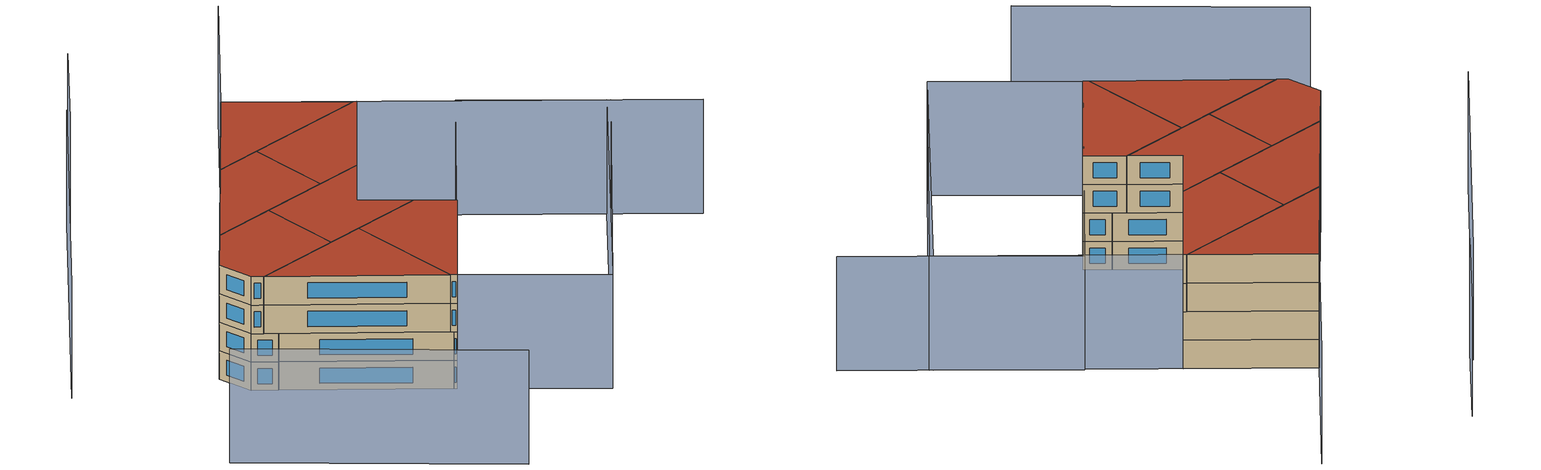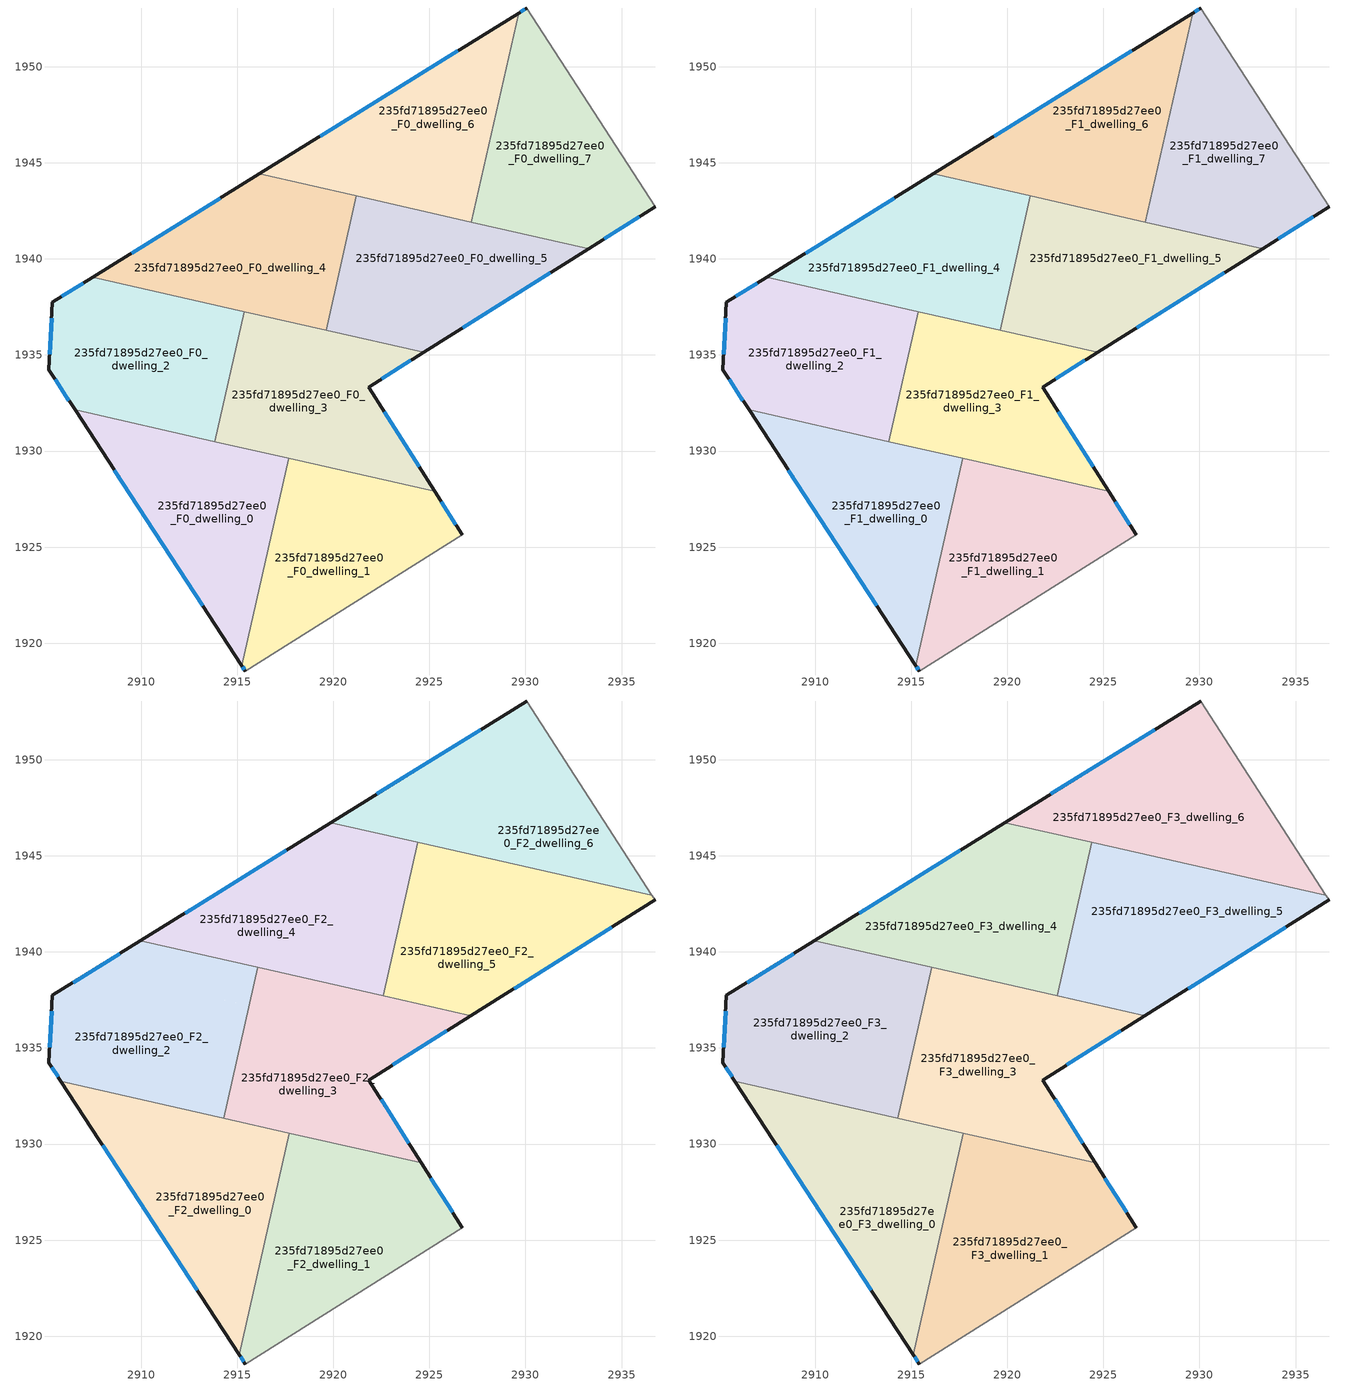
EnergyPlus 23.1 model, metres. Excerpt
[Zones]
235fd71895d27ee0_F0_dwelling_0
 floor ground (EU_floor_Construction): 2917.68,1929.62 2915.24,1918.83 2906.56,1932.14 z0
 wall outside (EU_wall_Construction): 2906.56,1932.14 2915.24,1918.83 z0:3
 wall to 235fd71895d27ee0_F0_dwelling_1 (EU_wall_Construction): 2915.24,1918.83 2917.68,1929.62 z0:3
 wall to 235fd71895d27ee0_F0_dwelling_2 (EU_wall_Construction): 2913.83,1930.49 2906.56,1932.14 z0:3
 wall to 235fd71895d27ee0_F0_dwelling_3 (EU_wall_Construction): 2917.68,1929.62 2913.83,1930.49 z0:3
 window (EU_Window_Construction): 2908.6,1929.01 2913.2,1921.95 z0.7:2.3
235fd71895d27ee0_F0_dwelling_1
 floor ground (EU_floor_Construction): 2925.28,1927.9 2926.71,1925.65 2915.42,1918.55 2915.24,1918.83 2917.68,1929.62 z0
 wall outside (EU_wall_Construction): 2915.24,1918.83 2915.42,1918.55 / 2926.71,1925.65 2925.28,1927.9 z0:3
 wall adiabatic (EU_wall_Construction): 2915.42,1918.55 2926.71,1925.65 z0:3
 wall to 235fd71895d27ee0_F0_dwelling_3 (EU_wall_Construction): 2925.28,1927.9 2917.68,1929.62 z0:3
 window (EU_Window_Construction): 2915.28,1918.77 2915.38,1918.62 / 2926.37,1926.18 2925.62,1927.37 z0.7:2.3
235fd71895d27ee0_F0_dwelling_2
 floor ground (EU_floor_Construction): 2915.36,1937.26 2913.83,1930.49 2906.56,1932.14 2905.2,1934.22 2905.39,1937.74 2907.48,1939.04 z0
 wall outside (EU_wall_Construction): 2907.48,1939.04 2905.39,1937.74 2905.2,1934.22 2906.56,1932.14 z0:3
 wall to 235fd71895d27ee0_F0_dwelling_3 (EU_wall_Construction): 2913.83,1930.49 2915.36,1937.26 z0:3
 wall to 235fd71895d27ee0_F0_dwelling_4 (EU_wall_Construction): 2915.36,1937.26 2907.48,1939.04 z0:3
 window (EU_Window_Construction): 2906.99,1938.73 2905.88,1938.04 / 2905.52,1933.73 2906.24,1932.63 / 2905.34,1936.91 2905.25,1935.04 z0.7:2.3
235fd71895d27ee0_F0_dwelling_3
 floor ground (EU_floor_Construction): 2924.72,1935.14 2921.84,1933.33 2925.28,1927.9 2913.83,1930.49 2915.36,1937.26 z0
 wall outside (EU_wall_Construction): 2925.28,1927.9 2921.84,1933.33 2924.72,1935.14 z0:3
 wall to 235fd71895d27ee0_F0_dwelling_5 (EU_wall_Construction): 2924.72,1935.14 2919.62,1936.29 z0:3
 wall to 235fd71895d27ee0_F0_dwelling_4 (EU_wall_Construction): 2919.62,1936.29 2915.36,1937.26 z0:3
 window (EU_Window_Construction): 2924.47,1929.17 2922.65,1932.05 / 2922.52,1933.75 2924.04,1934.71 z0.7:2.3
235fd71895d27ee0_F0_dwelling_4
 floor ground (EU_floor_Construction): 2921.2,1943.27 2919.62,1936.29 2907.48,1939.04 2916.15,1944.42 z0
 wall outside (EU_wall_Construction): 2916.15,1944.42 2907.48,1939.04 z0:3
 wall to 235fd71895d27ee0_F0_dwelling_5 (EU_wall_Construction): 2919.62,1936.29 2921.2,1943.27 z0:3
 wall to 235fd71895d27ee0_F0_dwelling_6 (EU_wall_Construction): 2921.2,1943.27 2916.15,1944.42 z0:3
 window (EU_Window_Construction): 2914.11,1943.15 2909.52,1940.3 z0.7:2.3
235fd71895d27ee0_F0_dwelling_5
 floor ground (EU_floor_Construction): 2933.3,1940.54 2924.72,1935.14 2919.62,1936.29 2921.2,1943.27 z0
 wall outside (EU_wall_Construction): 2924.72,1935.14 2933.3,1940.54 z0:3
 wall to 235fd71895d27ee0_F0_dwelling_7 (EU_wall_Construction): 2933.3,1940.54 2927.18,1941.92 z0:3
 wall to 235fd71895d27ee0_F0_dwelling_6 (EU_wall_Construction): 2927.18,1941.92 2921.2,1943.27 z0:3
 window (EU_Window_Construction): 2926.73,1936.41 2931.28,1939.27 z0.7:2.3
235fd71895d27ee0_F0_dwelling_6
 floor ground (EU_floor_Construction): 2929.65,1952.79 2927.18,1941.92 2916.15,1944.42 z0
 wall outside (EU_wall_Construction): 2929.65,1952.79 2916.15,1944.42 z0:3
 wall to 235fd71895d27ee0_F0_dwelling_7 (EU_wall_Construction): 2927.18,1941.92 2929.65,1952.79 z0:3
 window (EU_Window_Construction): 2926.48,1950.83 2919.32,1946.38 z0.7:2.3
235fd71895d27ee0_F0_dwelling_7
 floor ground (EU_floor_Construction): 2930.07,1953.05 2936.74,1942.7 2933.3,1940.54 2927.18,1941.92 2929.65,1952.79 z0
 wall outside (EU_wall_Construction): 2930.07,1953.05 2929.65,1952.79 / 2933.3,1940.54 2936.74,1942.7 z0:3
 wall adiabatic (EU_wall_Construction): 2936.74,1942.7 2930.07,1953.05 z0:3
 window (EU_Window_Construction): 2929.97,1952.99 2929.74,1952.85 / 2934.11,1941.04 2935.93,1942.19 z0.7:2.3
235fd71895d27ee0_F1_dwelling_0
 floor to 235fd71895d27ee0_F0_dwelling_0 (EU_floor_Construction): 2917.68,1929.62 2915.24,1918.83 2906.56,1932.14 z3
 wall outside (EU_wall_Construction): 2906.56,1932.14 2915.24,1918.83 z3:6
 wall to 235fd71895d27ee0_F1_dwelling_1 (EU_wall_Construction): 2915.24,1918.83 2917.68,1929.62 z3:6
 wall to 235fd71895d27ee0_F1_dwelling_2 (EU_wall_Construction): 2913.83,1930.49 2906.56,1932.14 z3:6
 wall to 235fd71895d27ee0_F1_dwelling_3 (EU_wall_Construction): 2917.68,1929.62 2913.83,1930.49 z3:6
 window (EU_Window_Construction): 2908.6,1929.01 2913.2,1921.95 z3.7:5.3
235fd71895d27ee0_F1_dwelling_1
 floor to 235fd71895d27ee0_F0_dwelling_1 (EU_floor_Construction): 2925.28,1927.9 2926.71,1925.65 2915.42,1918.55 2915.24,1918.83 2917.68,1929.62 z3
 wall outside (EU_wall_Construction): 2915.24,1918.83 2915.42,1918.55 / 2926.71,1925.65 2925.28,1927.9 z3:6
 wall adiabatic (EU_wall_Construction): 2915.42,1918.55 2926.71,1925.65 z3:6
 wall to 235fd71895d27ee0_F1_dwelling_3 (EU_wall_Construction): 2925.28,1927.9 2917.68,1929.62 z3:6
 window (EU_Window_Construction): 2915.28,1918.77 2915.38,1918.62 / 2926.37,1926.18 2925.62,1927.37 z3.7:5.3
235fd71895d27ee0_F1_dwelling_2
 floor to 235fd71895d27ee0_F0_dwelling_2 (EU_floor_Construction): 2915.36,1937.26 2913.83,1930.49 2906.56,1932.14 2905.2,1934.22 2905.39,1937.74 2907.48,1939.04 z3
 wall outside (EU_wall_Construction): 2907.48,1939.04 2905.39,1937.74 2905.2,1934.22 2906.56,1932.14 z3:6
 wall to 235fd71895d27ee0_F1_dwelling_3 (EU_wall_Construction): 2913.83,1930.49 2915.36,1937.26 z3:6
 wall to 235fd71895d27ee0_F1_dwelling_4 (EU_wall_Construction): 2915.36,1937.26 2907.48,1939.04 z3:6
 window (EU_Window_Construction): 2906.99,1938.73 2905.88,1938.04 / 2905.52,1933.73 2906.24,1932.63 / 2905.34,1936.91 2905.25,1935.04 z3.7:5.3
235fd71895d27ee0_F1_dwelling_3
 floor to 235fd71895d27ee0_F0_dwelling_3 (EU_floor_Construction): 2924.72,1935.14 2921.84,1933.33 2925.28,1927.9 2913.83,1930.49 2915.36,1937.26 z3
 wall outside (EU_wall_Construction): 2925.28,1927.9 2921.84,1933.33 2924.72,1935.14 z3:6
 wall to 235fd71895d27ee0_F1_dwelling_5 (EU_wall_Construction): 2924.72,1935.14 2919.62,1936.29 z3:6
 wall to 235fd71895d27ee0_F1_dwelling_4 (EU_wall_Construction): 2919.62,1936.29 2915.36,1937.26 z3:6
 window (EU_Window_Construction): 2924.47,1929.17 2922.65,1932.05 / 2922.52,1933.75 2924.04,1934.71 z3.7:5.3
235fd71895d27ee0_F1_dwelling_4
 floor to 235fd71895d27ee0_F0_dwelling_4 (EU_floor_Construction): 2921.2,1943.27 2919.62,1936.29 2907.48,1939.04 2916.15,1944.42 z3
 wall outside (EU_wall_Construction): 2916.15,1944.42 2907.48,1939.04 z3:6
 wall to 235fd71895d27ee0_F1_dwelling_5 (EU_wall_Construction): 2919.62,1936.29 2921.2,1943.27 z3:6
 wall to 235fd71895d27ee0_F1_dwelling_6 (EU_wall_Construction): 2921.2,1943.27 2916.15,1944.42 z3:6
 window (EU_Window_Construction): 2914.11,1943.15 2909.52,1940.3 z3.7:5.3
235fd71895d27ee0_F1_dwelling_5
 floor to 235fd71895d27ee0_F0_dwelling_5 (EU_floor_Construction): 2933.3,1940.54 2924.72,1935.14 2919.62,1936.29 2921.2,1943.27 z3
 wall outside (EU_wall_Construction): 2924.72,1935.14 2933.3,1940.54 z3:6
 wall to 235fd71895d27ee0_F1_dwelling_7 (EU_wall_Construction): 2933.3,1940.54 2927.18,1941.92 z3:6
 wall to 235fd71895d27ee0_F1_dwelling_6 (EU_wall_Construction): 2927.18,1941.92 2921.2,1943.27 z3:6
 window (EU_Window_Construction): 2926.73,1936.41 2931.28,1939.27 z3.7:5.3
235fd71895d27ee0_F1_dwelling_6
 floor to 235fd71895d27ee0_F0_dwelling_6 (EU_floor_Construction): 2929.65,1952.79 2927.18,1941.92 2916.15,1944.42 z3
 wall outside (EU_wall_Construction): 2929.65,1952.79 2916.15,1944.42 z3:6
 wall to 235fd71895d27ee0_F1_dwelling_7 (EU_wall_Construction): 2927.18,1941.92 2929.65,1952.79 z3:6
 window (EU_Window_Construction): 2926.48,1950.83 2919.32,1946.38 z3.7:5.3
235fd71895d27ee0_F1_dwelling_7
 floor to 235fd71895d27ee0_F0_dwelling_7 (EU_floor_Construction): 2930.07,1953.05 2936.74,1942.7 2933.3,1940.54 2927.18,1941.92 2929.65,1952.79 z3
 wall outside (EU_wall_Construction): 2930.07,1953.05 2929.65,1952.79 / 2933.3,1940.54 2936.74,1942.7 z3:6
 wall adiabatic (EU_wall_Construction): 2936.74,1942.7 2930.07,1953.05 z3:6
 window (EU_Window_Construction): 2929.97,1952.99 2929.74,1952.85 / 2934.11,1941.04 2935.93,1942.19 z3.7:5.3
235fd71895d27ee0_F2_dwelling_0
 floor to 235fd71895d27ee0_F1_dwelling_0 (EU_floor_Construction): 2917.51,1929.66 2915.1,1919.04 2906.56,1932.14 z6
 floor to 235fd71895d27ee0_F1_dwelling_2 (EU_floor_Construction): 2914.04,1931.41 2913.83,1930.49 2906.56,1932.14 2905.83,1933.26 z6
 floor to 235fd71895d27ee0_F1_dwelling_3 (EU_floor_Construction): 2917.71,1930.57 2917.51,1929.66 2913.83,1930.49 2914.04,1931.41 z6
 wall outside (EU_wall_Construction): 2905.83,1933.26 2915.1,1919.04 z6:9
 wall to 235fd71895d27ee0_F2_dwelling_1 (EU_wall_Construction): 2915.1,1919.04 2917.71,1930.57 z6:9
 wall to 235fd71895d27ee0_F2_dwelling_2 (EU_wall_Construction): 2914.29,1931.35 2905.83,1933.26 z6:9
 wall to 235fd71895d27ee0_F2_dwelling_3 (EU_wall_Construction): 2917.71,1930.57 2914.29,1931.35 z6:9
 window (EU_Window_Construction): 2908,1929.92 2912.92,1922.38 z6.7:8.3
235fd71895d27ee0_F2_dwelling_1
 floor to 235fd71895d27ee0_F1_dwelling_1 (EU_floor_Construction): 2925.28,1927.9 2926.71,1925.65 2915.42,1918.55 2915.24,1918.83 2917.68,1929.62 z6
 floor to 235fd71895d27ee0_F1_dwelling_3 (EU_floor_Construction): 2924.57,1929.02 2925.28,1927.9 2917.51,1929.66 2917.71,1930.57 z6
 floor to 235fd71895d27ee0_F1_dwelling_0 (EU_floor_Construction): 2917.68,1929.62 2915.24,1918.83 2915.1,1919.04 2917.51,1929.66 z6
 wall outside (EU_wall_Construction): 2915.1,1919.04 2915.42,1918.55 / 2926.71,1925.65 2924.57,1929.02 z6:9
 wall adiabatic (EU_wall_Construction): 2915.42,1918.55 2926.71,1925.65 z6:9
 wall to 235fd71895d27ee0_F2_dwelling_3 (EU_wall_Construction): 2924.57,1929.02 2917.71,1930.57 z6:9
 window (EU_Window_Construction): 2915.18,1918.93 2915.35,1918.67 / 2926.21,1926.44 2925.07,1928.23 z6.7:8.3
235fd71895d27ee0_F2_dwelling_2
 floor to 235fd71895d27ee0_F1_dwelling_2 (EU_floor_Construction): 2915.36,1937.26 2914.04,1931.41 2905.83,1933.26 2905.2,1934.22 2905.39,1937.74 2907.48,1939.04 z6
 floor to 235fd71895d27ee0_F1_dwelling_4 (EU_floor_Construction): 2916.06,1939.19 2915.61,1937.2 2907.48,1939.04 2909.96,1940.57 z6
 floor to 235fd71895d27ee0_F1_dwelling_3 (EU_floor_Construction): 2915.61,1937.2 2914.29,1931.35 2914.04,1931.41 2915.36,1937.26 z6
 wall outside (EU_wall_Construction): 2909.96,1940.57 2905.39,1937.74 2905.2,1934.22 2905.83,1933.26 z6:9
 wall to 235fd71895d27ee0_F2_dwelling_3 (EU_wall_Construction): 2914.29,1931.35 2916.07,1939.19 z6:9
 wall to 235fd71895d27ee0_F2_dwelling_4 (EU_wall_Construction): 2916.07,1939.19 2909.96,1940.57 z6:9
 window (EU_Window_Construction): 2905.35,1933.99 2905.68,1933.49 / 2905.34,1936.91 2905.25,1935.04 / 2908.88,1939.91 2906.46,1938.4 z6.7:8.3
235fd71895d27ee0_F2_dwelling_3
 floor to 235fd71895d27ee0_F1_dwelling_3 (EU_floor_Construction): 2924.72,1935.14 2921.84,1933.33 2924.57,1929.02 2914.29,1931.35 2915.61,1937.2 z6
 floor to 235fd71895d27ee0_F1_dwelling_5 (EU_floor_Construction): 2927.16,1936.68 2924.72,1935.14 2919.62,1936.29 2920.07,1938.28 z6
 floor to 235fd71895d27ee0_F1_dwelling_4 (EU_floor_Construction): 2920.07,1938.28 2919.62,1936.29 2915.61,1937.2 2916.06,1939.19 z6
 wall outside (EU_wall_Construction): 2924.57,1929.02 2921.84,1933.33 2927.16,1936.68 z6:9
 wall to 235fd71895d27ee0_F2_dwelling_5 (EU_wall_Construction): 2927.16,1936.68 2922.59,1937.71 z6:9
 wall to 235fd71895d27ee0_F2_dwelling_4 (EU_wall_Construction): 2922.59,1937.71 2916.06,1939.19 z6:9
 window (EU_Window_Construction): 2923.93,1930.03 2922.48,1932.32 / 2923.09,1934.12 2925.91,1935.89 z6.7:8.3
235fd71895d27ee0_F2_dwelling_4
 floor to 235fd71895d27ee0_F1_dwelling_4 (EU_floor_Construction): 2921.2,1943.27 2920.07,1938.28 2909.96,1940.57 2916.15,1944.42 z6
 floor to 235fd71895d27ee0_F1_dwelling_6 (EU_floor_Construction): 2924.4,1945.71 2923.72,1942.7 2916.15,1944.42 2919.88,1946.73 z6
 floor to 235fd71895d27ee0_F1_dwelling_5 (EU_floor_Construction): 2923.72,1942.7 2922.59,1937.71 2920.07,1938.28 2921.2,1943.27 z6
 wall outside (EU_wall_Construction): 2919.88,1946.73 2909.96,1940.57 z6:9
 wall to 235fd71895d27ee0_F2_dwelling_5 (EU_wall_Construction): 2922.59,1937.71 2924.4,1945.71 z6:9
 wall to 235fd71895d27ee0_F2_dwelling_6 (EU_wall_Construction): 2924.4,1945.71 2919.88,1946.73 z6:9
 window (EU_Window_Construction): 2917.55,1945.28 2912.29,1942.02 z6.7:8.3
235fd71895d27ee0_F2_dwelling_5
 floor to 235fd71895d27ee0_F1_dwelling_5 (EU_floor_Construction): 2933.3,1940.54 2927.16,1936.68 2922.59,1937.71 2923.72,1942.7 z6
 floor to 235fd71895d27ee0_F1_dwelling_7 (EU_floor_Construction): 2936.58,1942.95 2936.74,1942.7 2933.3,1940.54 2927.18,1941.92 2927.86,1944.92 z6
 floor to 235fd71895d27ee0_F1_dwelling_6 (EU_floor_Construction): 2927.86,1944.92 2927.18,1941.92 2923.72,1942.7 2924.4,1945.71 z6
 wall outside (EU_wall_Construction): 2927.16,1936.68 2936.74,1942.7 z6:9
 wall adiabatic (EU_wall_Construction): 2936.74,1942.7 2936.58,1942.95 z6:9
 wall to 235fd71895d27ee0_F2_dwelling_6 (EU_wall_Construction): 2936.58,1942.95 2924.4,1945.71 z6:9
 window (EU_Window_Construction): 2929.41,1938.09 2934.49,1941.29 z6.7:8.3
235fd71895d27ee0_F2_dwelling_6
 floor to 235fd71895d27ee0_F1_dwelling_6 (EU_floor_Construction): 2929.64,1952.79 2927.86,1944.92 2919.88,1946.73 z6
 floor to 235fd71895d27ee0_F1_dwelling_7 (EU_floor_Construction): 2930.07,1953.05 2936.58,1942.95 2927.86,1944.92 2929.64,1952.79 z6
 wall outside (EU_wall_Construction): 2930.07,1953.05 2919.88,1946.73 z6:9
 wall adiabatic (EU_wall_Construction): 2936.58,1942.95 2930.07,1953.05 z6:9
 window (EU_Window_Construction): 2927.67,1951.57 2922.27,1948.22 z6.7:8.3
235fd71895d27ee0_F3_dwelling_0
 floor to 235fd71895d27ee0_F2_dwelling_0 (EU_floor_Construction): 2917.71,1930.57 2915.1,1919.04 2905.83,1933.26 z9
 wall outside (EU_wall_Construction): 2905.83,1933.26 2915.1,1919.04 z9:12
 wall to 235fd71895d27ee0_F3_dwelling_1 (EU_wall_Construction): 2915.1,1919.04 2917.71,1930.57 z9:12
 wall to 235fd71895d27ee0_F3_dwelling_2 (EU_wall_Construction): 2914.29,1931.35 2905.83,1933.26 z9:12
 wall to 235fd71895d27ee0_F3_dwelling_3 (EU_wall_Construction): 2917.71,1930.57 2914.29,1931.35 z9:12
 window (EU_Window_Construction): 2908,1929.92 2912.92,1922.38 z9.7:11.3
 roof outside (EU_roof_Construction): 2915.1,1919.04 2917.71,1930.57 2905.83,1933.26 z12
235fd71895d27ee0_F3_dwelling_1
 floor to 235fd71895d27ee0_F2_dwelling_1 (EU_floor_Construction): 2924.57,1929.02 2926.71,1925.65 2915.42,1918.55 2915.1,1919.04 2917.71,1930.57 z9
 wall outside (EU_wall_Construction): 2915.1,1919.04 2915.42,1918.55 / 2926.71,1925.65 2924.57,1929.02 z9:12
 wall adiabatic (EU_wall_Construction): 2915.42,1918.55 2926.71,1925.65 z9:12
 wall to 235fd71895d27ee0_F3_dwelling_3 (EU_wall_Construction): 2924.57,1929.02 2917.71,1930.57 z9:12
 window (EU_Window_Construction): 2915.18,1918.93 2915.35,1918.67 / 2926.21,1926.44 2925.07,1928.23 z9.7:11.3
 roof outside (EU_roof_Construction): 2926.71,1925.65 2924.57,1929.02 2917.71,1930.57 2915.1,1919.04 2915.42,1918.55 z12
235fd71895d27ee0_F3_dwelling_2
 floor to 235fd71895d27ee0_F2_dwelling_2 (EU_floor_Construction): 2916.07,1939.19 2914.29,1931.35 2905.83,1933.26 2905.2,1934.22 2905.39,1937.74 2909.96,1940.57 z9
 wall outside (EU_wall_Construction): 2909.96,1940.57 2905.39,1937.74 2905.2,1934.22 2905.83,1933.26 z9:12
 wall to 235fd71895d27ee0_F3_dwelling_3 (EU_wall_Construction): 2914.29,1931.35 2916.07,1939.19 z9:12
 wall to 235fd71895d27ee0_F3_dwelling_4 (EU_wall_Construction): 2916.07,1939.19 2909.96,1940.57 z9:12
 window (EU_Window_Construction): 2905.35,1933.99 2905.68,1933.49 / 2905.34,1936.91 2905.25,1935.04 / 2908.88,1939.91 2906.46,1938.4 z9.7:11.3
 roof outside (EU_roof_Construction): 2914.29,1931.35 2916.07,1939.19 2909.96,1940.57 2905.39,1937.74 2905.2,1934.22 2905.83,1933.26 z12
235fd71895d27ee0_F3_dwelling_3
 floor to 235fd71895d27ee0_F2_dwelling_3 (EU_floor_Construction): 2927.16,1936.68 2921.84,1933.33 2924.57,1929.02 2914.29,1931.35 2916.07,1939.19 z9
 wall outside (EU_wall_Construction): 2924.57,1929.02 2921.84,1933.33 2927.16,1936.68 z9:12
 wall to 235fd71895d27ee0_F3_dwelling_5 (EU_wall_Construction): 2927.16,1936.68 2922.59,1937.71 z9:12
 wall to 235fd71895d27ee0_F3_dwelling_4 (EU_wall_Construction): 2922.59,1937.71 2916.06,1939.19 z9:12
 window (EU_Window_Construction): 2923.93,1930.03 2922.48,1932.32 / 2923.09,1934.12 2925.91,1935.89 z9.7:11.3
 roof outside (EU_roof_Construction): 2924.57,1929.02 2921.84,1933.33 2927.16,1936.68 2916.07,1939.19 2914.29,1931.35 z12
235fd71895d27ee0_F3_dwelling_4
 floor to 235fd71895d27ee0_F2_dwelling_4 (EU_floor_Construction): 2924.4,1945.71 2922.59,1937.71 2909.96,1940.57 2919.88,1946.73 z9
 wall outside (EU_wall_Construction): 2919.88,1946.73 2909.96,1940.57 z9:12
 wall to 235fd71895d27ee0_F3_dwelling_5 (EU_wall_Construction): 2922.59,1937.71 2924.4,1945.71 z9:12
 wall to 235fd71895d27ee0_F3_dwelling_6 (EU_wall_Construction): 2924.4,1945.71 2919.88,1946.73 z9:12
 window (EU_Window_Construction): 2917.55,1945.28 2912.29,1942.02 z9.7:11.3
 roof outside (EU_roof_Construction): 2922.59,1937.71 2924.4,1945.71 2919.88,1946.73 2909.96,1940.57 z12
235fd71895d27ee0_F3_dwelling_5
 floor to 235fd71895d27ee0_F2_dwelling_5 (EU_floor_Construction): 2936.58,1942.95 2936.74,1942.7 2927.16,1936.68 2922.59,1937.71 2924.4,1945.71 z9
 wall outside (EU_wall_Construction): 2927.16,1936.68 2936.74,1942.7 z9:12
 wall adiabatic (EU_wall_Construction): 2936.74,1942.7 2936.58,1942.95 z9:12
 wall to 235fd71895d27ee0_F3_dwelling_6 (EU_wall_Construction): 2936.58,1942.95 2924.4,1945.71 z9:12
 window (EU_Window_Construction): 2929.41,1938.09 2934.49,1941.29 z9.7:11.3
 roof outside (EU_roof_Construction): 2936.74,1942.7 2936.58,1942.95 2924.4,1945.71 2922.59,1937.71 2927.16,1936.68 z12
235fd71895d27ee0_F3_dwelling_6
 floor to 235fd71895d27ee0_F2_dwelling_6 (EU_floor_Construction): 2930.07,1953.05 2936.58,1942.95 2919.88,1946.73 z9
 wall outside (EU_wall_Construction): 2930.07,1953.05 2919.88,1946.73 z9:12
 wall adiabatic (EU_wall_Construction): 2936.58,1942.95 2930.07,1953.05 z9:12
 window (EU_Window_Construction): 2927.67,1951.57 2922.27,1948.22 z9.7:11.3
 roof outside (EU_roof_Construction): 2936.58,1942.95 2930.07,1953.05 2919.88,1946.73 z12
shading: 2893.29,1929.05 2907.51,1905.95 / 2923.12,1906.76 2949.04,1923.65 / 2953.77,1916.28 2930.07,1953.05 / 2930.07,1953.05 2944.5,1962.36 / 2921.43,1964.12 2895.45,1947.3 / 2930.07,1969.42 2920.51,1963.19 / 2949.23,1923.35 2922.98,1906.66 / 2922.98,1906.66 2915.42,1918.55 / 2915.42,1918.55 2941.68,1935.24 / 2941.68,1935.24 2949.23,1923.35 z0:12
[Building]
EU S2 Campaign: North Axis=0; Terrain=City; Solar Distribution=FullExterior
[Site:Location]
Budapest.Ferenc.Liszt.Intl.AP: Latitude=47.437; Longitude=19.256; Time Zone=1; Elevation=185
[SizingPeriod:WeatherFileDays]
AnnualSizingPeriod: Begin Month=1; Begin Day of Month=1; End Month=12; End Day of Month=31; Day of Week for Start Day=Monday; Use Weather File Daylight Saving Period=No; Use Weather File Rain and Snow Indicators=No
[MATERIAL]
EU_InternalMass_Material: Roughness=MediumRough; Thickness=0.1; Conductivity=1; Density=1800; Specific Heat=900; Thermal Absorptance=0.9; Solar Absorptance=0.7; Visible Absorptance=0.7
[MATERIAL:NOMASS] Roughness=MediumRough; Thermal Absorptance=0.9; Solar Absorptance=0.7; Visible Absorptance=0.7
Name | Thermal Resistance
EU_wall_NoMass | 0.832559
EU_roof_NoMass | 1.39638
EU_floor_NoMass | 0.872794
[WINDOWMATERIAL:SIMPLEGLAZINGSYSTEM]
EU_Window_SimpleGlazing: UFactor=2.79869; Solar Heat Gain Coefficient=0.75; Visible Transmittance=0.75
[CONSTRUCTION]
EU_wall_Construction: EU_wall_NoMass
EU_roof_Construction: EU_roof_NoMass
EU_floor_Construction: EU_floor_NoMass
EU_Window_Construction: EU_Window_SimpleGlazing
EU_InternalMass_Construction: EU_InternalMass_Material
[ZONE] Type=1; Multiplier=1; Ceiling Height=autocalculate; Floor Area=autocalculate; Part of Total Floor Area=Yes
Name | Volume
235fd71895d27ee0_F0_dwelling_0; 235fd71895d27ee0_F1_dwelling_0; 235fd71895d27ee0_F0_dwelling_5; 235fd71895d27ee0_F1_dwelling_5 | 189.2
235fd71895d27ee0_F2_dwelling_0; 235fd71895d27ee0_F3_dwelling_0 | 216.231
235fd71895d27ee0_F0_dwelling_1; 235fd71895d27ee0_F1_dwelling_1 | 189.209
235fd71895d27ee0_F2_dwelling_1; 235fd71895d27ee0_F3_dwelling_1; 235fd71895d27ee0_F2_dwelling_6; 235fd71895d27ee0_F3_dwelling_6 | 216.244
235fd71895d27ee0_F0_dwelling_2; 235fd71895d27ee0_F1_dwelling_2; 235fd71895d27ee0_F0_dwelling_7; 235fd71895d27ee0_F1_dwelling_7 | 189.211
235fd71895d27ee0_F2_dwelling_2; 235fd71895d27ee0_F3_dwelling_2; 235fd71895d27ee0_F2_dwelling_4; 235fd71895d27ee0_F3_dwelling_4 | 216.248
235fd71895d27ee0_F0_dwelling_3; 235fd71895d27ee0_F1_dwelling_3 | 189.239
235fd71895d27ee0_F2_dwelling_3; 235fd71895d27ee0_F3_dwelling_3 | 216.251
235fd71895d27ee0_F0_dwelling_4; 235fd71895d27ee0_F1_dwelling_4 | 189.207
235fd71895d27ee0_F2_dwelling_5; 235fd71895d27ee0_F3_dwelling_5 | 216.229
235fd71895d27ee0_F0_dwelling_6; 235fd71895d27ee0_F1_dwelling_6 | 189.246
[INTERNALMASS] Construction=EU_InternalMass_Construction
Name | Zone or ZoneList | Surface Area
235fd71895d27ee0_F0_dwelling_0_EU_InternalMass | 235fd71895d27ee0_F0_dwelling_0 | 63.0684
235fd71895d27ee0_F0_dwelling_1_EU_InternalMass | 235fd71895d27ee0_F0_dwelling_1 | 63.0689
235fd71895d27ee0_F0_dwelling_2_EU_InternalMass | 235fd71895d27ee0_F0_dwelling_2 | 63.0706
235fd71895d27ee0_F0_dwelling_3_EU_InternalMass | 235fd71895d27ee0_F0_dwelling_3 | 63.0793
235fd71895d27ee0_F0_dwelling_4_EU_InternalMass | 235fd71895d27ee0_F0_dwelling_4 | 63.0703
235fd71895d27ee0_F0_dwelling_5_EU_InternalMass | 235fd71895d27ee0_F0_dwelling_5 | 63.0672
235fd71895d27ee0_F0_dwelling_6_EU_InternalMass | 235fd71895d27ee0_F0_dwelling_6 | 63.0791
235fd71895d27ee0_F0_dwelling_7_EU_InternalMass | 235fd71895d27ee0_F0_dwelling_7 | 63.0699
235fd71895d27ee0_F1_dwelling_0_EU_InternalMass | 235fd71895d27ee0_F1_dwelling_0 | 63.0684
235fd71895d27ee0_F1_dwelling_1_EU_InternalMass | 235fd71895d27ee0_F1_dwelling_1 | 63.0689
235fd71895d27ee0_F1_dwelling_2_EU_InternalMass | 235fd71895d27ee0_F1_dwelling_2 | 63.0706
235fd71895d27ee0_F1_dwelling_3_EU_InternalMass | 235fd71895d27ee0_F1_dwelling_3 | 63.0793
235fd71895d27ee0_F1_dwelling_4_EU_InternalMass | 235fd71895d27ee0_F1_dwelling_4 | 63.0703
235fd71895d27ee0_F1_dwelling_5_EU_InternalMass | 235fd71895d27ee0_F1_dwelling_5 | 63.0672
235fd71895d27ee0_F1_dwelling_6_EU_InternalMass | 235fd71895d27ee0_F1_dwelling_6 | 63.0791
235fd71895d27ee0_F1_dwelling_7_EU_InternalMass | 235fd71895d27ee0_F1_dwelling_7 | 63.0699
235fd71895d27ee0_F2_dwelling_0_EU_InternalMass | 235fd71895d27ee0_F2_dwelling_0 | 72.0804
235fd71895d27ee0_F2_dwelling_1_EU_InternalMass | 235fd71895d27ee0_F2_dwelling_1 | 72.0846
235fd71895d27ee0_F2_dwelling_2_EU_InternalMass | 235fd71895d27ee0_F2_dwelling_2 | 72.0823
235fd71895d27ee0_F2_dwelling_3_EU_InternalMass | 235fd71895d27ee0_F2_dwelling_3 | 72.0844
235fd71895d27ee0_F2_dwelling_4_EU_InternalMass | 235fd71895d27ee0_F2_dwelling_4 | 72.0825
235fd71895d27ee0_F2_dwelling_5_EU_InternalMass | 235fd71895d27ee0_F2_dwelling_5 | 72.0789
235fd71895d27ee0_F2_dwelling_6_EU_InternalMass | 235fd71895d27ee0_F2_dwelling_6 | 72.0815
235fd71895d27ee0_F3_dwelling_0_EU_InternalMass | 235fd71895d27ee0_F3_dwelling_0 | 72.0804
235fd71895d27ee0_F3_dwelling_1_EU_InternalMass | 235fd71895d27ee0_F3_dwelling_1 | 72.0846
235fd71895d27ee0_F3_dwelling_2_EU_InternalMass | 235fd71895d27ee0_F3_dwelling_2 | 72.0823
235fd71895d27ee0_F3_dwelling_3_EU_InternalMass | 235fd71895d27ee0_F3_dwelling_3 | 72.0844
235fd71895d27ee0_F3_dwelling_4_EU_InternalMass | 235fd71895d27ee0_F3_dwelling_4 | 72.0825
235fd71895d27ee0_F3_dwelling_5_EU_InternalMass | 235fd71895d27ee0_F3_dwelling_5 | 72.0789
235fd71895d27ee0_F3_dwelling_6_EU_InternalMass | 235fd71895d27ee0_F3_dwelling_6 | 72.0815
[OTHEREQUIPMENT] Fuel Type=Electricity; Design Level Calculation Method=Watts/Area; Power per Zone Floor Area=1; Fraction Latent=0; Fraction Radiant=0; Fraction Lost=0; Carbon Dioxide Generation Rate=0; EndUse Subcategory=EU_Step8_InternalGains
Name | Zone or ZoneList or Space or SpaceList | Schedule
EU_Step8_InternalGain_235fd71895d27ee0_F0_dwelling_0_f000 | 235fd71895d27ee0_F0_dwelling_0 | EU_Step8_GainSchedule_235fd71895d27ee0_F0_dwelling_0_f000
EU_Step8_InternalGain_235fd71895d27ee0_F0_dwelling_1_f000 | 235fd71895d27ee0_F0_dwelling_1 | EU_Step8_GainSchedule_235fd71895d27ee0_F0_dwelling_1_f000
EU_Step8_InternalGain_235fd71895d27ee0_F0_dwelling_2_f000 | 235fd71895d27ee0_F0_dwelling_2 | EU_Step8_GainSchedule_235fd71895d27ee0_F0_dwelling_2_f000
EU_Step8_InternalGain_235fd71895d27ee0_F0_dwelling_3_f000 | 235fd71895d27ee0_F0_dwelling_3 | EU_Step8_GainSchedule_235fd71895d27ee0_F0_dwelling_3_f000
EU_Step8_InternalGain_235fd71895d27ee0_F0_dwelling_4_f000 | 235fd71895d27ee0_F0_dwelling_4 | EU_Step8_GainSchedule_235fd71895d27ee0_F0_dwelling_4_f000
EU_Step8_InternalGain_235fd71895d27ee0_F0_dwelling_5_f000 | 235fd71895d27ee0_F0_dwelling_5 | EU_Step8_GainSchedule_235fd71895d27ee0_F0_dwelling_5_f000
EU_Step8_InternalGain_235fd71895d27ee0_F0_dwelling_6_f000 | 235fd71895d27ee0_F0_dwelling_6 | EU_Step8_GainSchedule_235fd71895d27ee0_F0_dwelling_6_f000
EU_Step8_InternalGain_235fd71895d27ee0_F0_dwelling_7_f000 | 235fd71895d27ee0_F0_dwelling_7 | EU_Step8_GainSchedule_235fd71895d27ee0_F0_dwelling_7_f000
EU_Step8_InternalGain_235fd71895d27ee0_F1_dwelling_0_f000 | 235fd71895d27ee0_F1_dwelling_0 | EU_Step8_GainSchedule_235fd71895d27ee0_F1_dwelling_0_f000
EU_Step8_InternalGain_235fd71895d27ee0_F1_dwelling_1_f000 | 235fd71895d27ee0_F1_dwelling_1 | EU_Step8_GainSchedule_235fd71895d27ee0_F1_dwelling_1_f000
EU_Step8_InternalGain_235fd71895d27ee0_F1_dwelling_2_f000 | 235fd71895d27ee0_F1_dwelling_2 | EU_Step8_GainSchedule_235fd71895d27ee0_F1_dwelling_2_f000
EU_Step8_InternalGain_235fd71895d27ee0_F1_dwelling_3_f000 | 235fd71895d27ee0_F1_dwelling_3 | EU_Step8_GainSchedule_235fd71895d27ee0_F1_dwelling_3_f000
EU_Step8_InternalGain_235fd71895d27ee0_F1_dwelling_4_f000 | 235fd71895d27ee0_F1_dwelling_4 | EU_Step8_GainSchedule_235fd71895d27ee0_F1_dwelling_4_f000
EU_Step8_InternalGain_235fd71895d27ee0_F1_dwelling_5_f000 | 235fd71895d27ee0_F1_dwelling_5 | EU_Step8_GainSchedule_235fd71895d27ee0_F1_dwelling_5_f000
EU_Step8_InternalGain_235fd71895d27ee0_F1_dwelling_6_f000 | 235fd71895d27ee0_F1_dwelling_6 | EU_Step8_GainSchedule_235fd71895d27ee0_F1_dwelling_6_f000
EU_Step8_InternalGain_235fd71895d27ee0_F1_dwelling_7_f000 | 235fd71895d27ee0_F1_dwelling_7 | EU_Step8_GainSchedule_235fd71895d27ee0_F1_dwelling_7_f000
EU_Step8_InternalGain_235fd71895d27ee0_F2_dwelling_0_f000 | 235fd71895d27ee0_F2_dwelling_0 | EU_Step8_GainSchedule_235fd71895d27ee0_F2_dwelling_0_f000
EU_Step8_InternalGain_235fd71895d27ee0_F2_dwelling_1_f000 | 235fd71895d27ee0_F2_dwelling_1 | EU_Step8_GainSchedule_235fd71895d27ee0_F2_dwelling_1_f000
EU_Step8_InternalGain_235fd71895d27ee0_F2_dwelling_2_f000 | 235fd71895d27ee0_F2_dwelling_2 | EU_Step8_GainSchedule_235fd71895d27ee0_F2_dwelling_2_f000
EU_Step8_InternalGain_235fd71895d27ee0_F2_dwelling_3_f000 | 235fd71895d27ee0_F2_dwelling_3 | EU_Step8_GainSchedule_235fd71895d27ee0_F2_dwelling_3_f000
EU_Step8_InternalGain_235fd71895d27ee0_F2_dwelling_4_f000 | 235fd71895d27ee0_F2_dwelling_4 | EU_Step8_GainSchedule_235fd71895d27ee0_F2_dwelling_4_f000
EU_Step8_InternalGain_235fd71895d27ee0_F2_dwelling_5_f000 | 235fd71895d27ee0_F2_dwelling_5 | EU_Step8_GainSchedule_235fd71895d27ee0_F2_dwelling_5_f000
EU_Step8_InternalGain_235fd71895d27ee0_F2_dwelling_6_f000 | 235fd71895d27ee0_F2_dwelling_6 | EU_Step8_GainSchedule_235fd71895d27ee0_F2_dwelling_6_f000
EU_Step8_InternalGain_235fd71895d27ee0_F3_dwelling_0_f000 | 235fd71895d27ee0_F3_dwelling_0 | EU_Step8_GainSchedule_235fd71895d27ee0_F3_dwelling_0_f000
EU_Step8_InternalGain_235fd71895d27ee0_F3_dwelling_1_f000 | 235fd71895d27ee0_F3_dwelling_1 | EU_Step8_GainSchedule_235fd71895d27ee0_F3_dwelling_1_f000
EU_Step8_InternalGain_235fd71895d27ee0_F3_dwelling_2_f000 | 235fd71895d27ee0_F3_dwelling_2 | EU_Step8_GainSchedule_235fd71895d27ee0_F3_dwelling_2_f000
EU_Step8_InternalGain_235fd71895d27ee0_F3_dwelling_3_f000 | 235fd71895d27ee0_F3_dwelling_3 | EU_Step8_GainSchedule_235fd71895d27ee0_F3_dwelling_3_f000
EU_Step8_InternalGain_235fd71895d27ee0_F3_dwelling_4_f000 | 235fd71895d27ee0_F3_dwelling_4 | EU_Step8_GainSchedule_235fd71895d27ee0_F3_dwelling_4_f000
EU_Step8_InternalGain_235fd71895d27ee0_F3_dwelling_5_f000 | 235fd71895d27ee0_F3_dwelling_5 | EU_Step8_GainSchedule_235fd71895d27ee0_F3_dwelling_5_f000
EU_Step8_InternalGain_235fd71895d27ee0_F3_dwelling_6_f000 | 235fd71895d27ee0_F3_dwelling_6 | EU_Step8_GainSchedule_235fd71895d27ee0_F3_dwelling_6_f000
[ZONEVENTILATION:DESIGNFLOWRATE] Schedule=EU_AlwaysOn; Design Flow Rate Calculation Method=AirChanges/Hour; Air Changes per Hour=0.475469; Ventilation Type=Natural; Fan Pressure Rise=0; Fan Total Efficiency=1; Constant Term Coefficient=1; Temperature Term Coefficient=0; Velocity Term Coefficient=0; Velocity Squared Term Coefficient=0; Minimum Indoor Temperature=-100; Maximum Indoor Temperature=100; Delta Temperature=-100; Minimum Outdoor Temperature=-100; Maximum Outdoor Temperature=100; Maximum Wind Speed=40
Name | Zone or ZoneList or Space or SpaceList
EU_ConstantAir_235fd71895d27ee0_F0_dwelling_0 | 235fd71895d27ee0_F0_dwelling_0
EU_ConstantAir_235fd71895d27ee0_F0_dwelling_1 | 235fd71895d27ee0_F0_dwelling_1
EU_ConstantAir_235fd71895d27ee0_F0_dwelling_2 | 235fd71895d27ee0_F0_dwelling_2
EU_ConstantAir_235fd71895d27ee0_F0_dwelling_3 | 235fd71895d27ee0_F0_dwelling_3
EU_ConstantAir_235fd71895d27ee0_F0_dwelling_4 | 235fd71895d27ee0_F0_dwelling_4
EU_ConstantAir_235fd71895d27ee0_F0_dwelling_5 | 235fd71895d27ee0_F0_dwelling_5
EU_ConstantAir_235fd71895d27ee0_F0_dwelling_6 | 235fd71895d27ee0_F0_dwelling_6
EU_ConstantAir_235fd71895d27ee0_F0_dwelling_7 | 235fd71895d27ee0_F0_dwelling_7
EU_ConstantAir_235fd71895d27ee0_F1_dwelling_0 | 235fd71895d27ee0_F1_dwelling_0
EU_ConstantAir_235fd71895d27ee0_F1_dwelling_1 | 235fd71895d27ee0_F1_dwelling_1
EU_ConstantAir_235fd71895d27ee0_F1_dwelling_2 | 235fd71895d27ee0_F1_dwelling_2
EU_ConstantAir_235fd71895d27ee0_F1_dwelling_3 | 235fd71895d27ee0_F1_dwelling_3
EU_ConstantAir_235fd71895d27ee0_F1_dwelling_4 | 235fd71895d27ee0_F1_dwelling_4
EU_ConstantAir_235fd71895d27ee0_F1_dwelling_5 | 235fd71895d27ee0_F1_dwelling_5
EU_ConstantAir_235fd71895d27ee0_F1_dwelling_6 | 235fd71895d27ee0_F1_dwelling_6
EU_ConstantAir_235fd71895d27ee0_F1_dwelling_7 | 235fd71895d27ee0_F1_dwelling_7
EU_ConstantAir_235fd71895d27ee0_F2_dwelling_0 | 235fd71895d27ee0_F2_dwelling_0
EU_ConstantAir_235fd71895d27ee0_F2_dwelling_1 | 235fd71895d27ee0_F2_dwelling_1
EU_ConstantAir_235fd71895d27ee0_F2_dwelling_2 | 235fd71895d27ee0_F2_dwelling_2
EU_ConstantAir_235fd71895d27ee0_F2_dwelling_3 | 235fd71895d27ee0_F2_dwelling_3
EU_ConstantAir_235fd71895d27ee0_F2_dwelling_4 | 235fd71895d27ee0_F2_dwelling_4
EU_ConstantAir_235fd71895d27ee0_F2_dwelling_5 | 235fd71895d27ee0_F2_dwelling_5
EU_ConstantAir_235fd71895d27ee0_F2_dwelling_6 | 235fd71895d27ee0_F2_dwelling_6
EU_ConstantAir_235fd71895d27ee0_F3_dwelling_0 | 235fd71895d27ee0_F3_dwelling_0
EU_ConstantAir_235fd71895d27ee0_F3_dwelling_1 | 235fd71895d27ee0_F3_dwelling_1
EU_ConstantAir_235fd71895d27ee0_F3_dwelling_2 | 235fd71895d27ee0_F3_dwelling_2
EU_ConstantAir_235fd71895d27ee0_F3_dwelling_3 | 235fd71895d27ee0_F3_dwelling_3
EU_ConstantAir_235fd71895d27ee0_F3_dwelling_4 | 235fd71895d27ee0_F3_dwelling_4
EU_ConstantAir_235fd71895d27ee0_F3_dwelling_5 | 235fd71895d27ee0_F3_dwelling_5
EU_ConstantAir_235fd71895d27ee0_F3_dwelling_6 | 235fd71895d27ee0_F3_dwelling_6
[HVACTEMPLATE:THERMOSTAT] Constant Heating Setpoint=20; Constant Cooling Setpoint=50
EU_HeatOnly_235fd71895d27ee0_F0_dwelling_0; EU_HeatOnly_235fd71895d27ee0_F0_dwelling_1; EU_HeatOnly_235fd71895d27ee0_F0_dwelling_2; EU_HeatOnly_235fd71895d27ee0_F0_dwelling_3; EU_HeatOnly_235fd71895d27ee0_F0_dwelling_4; EU_HeatOnly_235fd71895d27ee0_F0_dwelling_5; EU_HeatOnly_235fd71895d27ee0_F0_dwelling_6; EU_HeatOnly_235fd71895d27ee0_F0_dwelling_7; EU_HeatOnly_235fd71895d27ee0_F1_dwelling_0; EU_HeatOnly_235fd71895d27ee0_F1_dwelling_1; EU_HeatOnly_235fd71895d27ee0_F1_dwelling_2; EU_HeatOnly_235fd71895d27ee0_F1_dwelling_3; EU_HeatOnly_235fd71895d27ee0_F1_dwelling_4; EU_HeatOnly_235fd71895d27ee0_F1_dwelling_5; EU_HeatOnly_235fd71895d27ee0_F1_dwelling_6; EU_HeatOnly_235fd71895d27ee0_F1_dwelling_7; EU_HeatOnly_235fd71895d27ee0_F2_dwelling_0; EU_HeatOnly_235fd71895d27ee0_F2_dwelling_1; EU_HeatOnly_235fd71895d27ee0_F2_dwelling_2; EU_HeatOnly_235fd71895d27ee0_F2_dwelling_3; EU_HeatOnly_235fd71895d27ee0_F2_dwelling_4; EU_HeatOnly_235fd71895d27ee0_F2_dwelling_5; EU_HeatOnly_235fd71895d27ee0_F2_dwelling_6; EU_HeatOnly_235fd71895d27ee0_F3_dwelling_0; EU_HeatOnly_235fd71895d27ee0_F3_dwelling_1; EU_HeatOnly_235fd71895d27ee0_F3_dwelling_2; EU_HeatOnly_235fd71895d27ee0_F3_dwelling_3; EU_HeatOnly_235fd71895d27ee0_F3_dwelling_4; EU_HeatOnly_235fd71895d27ee0_F3_dwelling_5; EU_HeatOnly_235fd71895d27ee0_F3_dwelling_6
[HVACTEMPLATE:ZONE:IDEALLOADSAIRSYSTEM] System Availability Schedule=EU_AlwaysOn; Maximum Heating Supply Air Temperature=50; Minimum Cooling Supply Air Temperature=13; Maximum Heating Supply Air Humidity Ratio=0.0156; Minimum Cooling Supply Air Humidity Ratio=0.0077; Heating Limit=NoLimit; Cooling Limit=NoLimit; Heating Availability Schedule=EU_AlwaysOn; Cooling Availability Schedule=EU_CoolingOff; Dehumidification Control Type=ConstantSensibleHeatRatio; Cooling Sensible Heat Ratio=0.7; Dehumidification Setpoint=60; Humidification Control Type=None; Humidification Setpoint=30; Outdoor Air Method=None; Outdoor Air Flow Rate per Person=0.00944; Outdoor Air Flow Rate per Zone Floor Area=0; Outdoor Air Flow Rate per Zone=0; Demand Controlled Ventilation Type=None; Outdoor Air Economizer Type=NoEconomizer; Heat Recovery Type=None; Sensible Heat Recovery Effectiveness=0.7; Latent Heat Recovery Effectiveness=0.65
Name | Template Thermostat
235fd71895d27ee0_F0_dwelling_0 | EU_HeatOnly_235fd71895d27ee0_F0_dwelling_0
235fd71895d27ee0_F0_dwelling_1 | EU_HeatOnly_235fd71895d27ee0_F0_dwelling_1
235fd71895d27ee0_F0_dwelling_2 | EU_HeatOnly_235fd71895d27ee0_F0_dwelling_2
235fd71895d27ee0_F0_dwelling_3 | EU_HeatOnly_235fd71895d27ee0_F0_dwelling_3
235fd71895d27ee0_F0_dwelling_4 | EU_HeatOnly_235fd71895d27ee0_F0_dwelling_4
235fd71895d27ee0_F0_dwelling_5 | EU_HeatOnly_235fd71895d27ee0_F0_dwelling_5
235fd71895d27ee0_F0_dwelling_6 | EU_HeatOnly_235fd71895d27ee0_F0_dwelling_6
235fd71895d27ee0_F0_dwelling_7 | EU_HeatOnly_235fd71895d27ee0_F0_dwelling_7
235fd71895d27ee0_F1_dwelling_0 | EU_HeatOnly_235fd71895d27ee0_F1_dwelling_0
235fd71895d27ee0_F1_dwelling_1 | EU_HeatOnly_235fd71895d27ee0_F1_dwelling_1
235fd71895d27ee0_F1_dwelling_2 | EU_HeatOnly_235fd71895d27ee0_F1_dwelling_2
235fd71895d27ee0_F1_dwelling_3 | EU_HeatOnly_235fd71895d27ee0_F1_dwelling_3
235fd71895d27ee0_F1_dwelling_4 | EU_HeatOnly_235fd71895d27ee0_F1_dwelling_4
235fd71895d27ee0_F1_dwelling_5 | EU_HeatOnly_235fd71895d27ee0_F1_dwelling_5
235fd71895d27ee0_F1_dwelling_6 | EU_HeatOnly_235fd71895d27ee0_F1_dwelling_6
235fd71895d27ee0_F1_dwelling_7 | EU_HeatOnly_235fd71895d27ee0_F1_dwelling_7
235fd71895d27ee0_F2_dwelling_0 | EU_HeatOnly_235fd71895d27ee0_F2_dwelling_0
235fd71895d27ee0_F2_dwelling_1 | EU_HeatOnly_235fd71895d27ee0_F2_dwelling_1
235fd71895d27ee0_F2_dwelling_2 | EU_HeatOnly_235fd71895d27ee0_F2_dwelling_2
235fd71895d27ee0_F2_dwelling_3 | EU_HeatOnly_235fd71895d27ee0_F2_dwelling_3
235fd71895d27ee0_F2_dwelling_4 | EU_HeatOnly_235fd71895d27ee0_F2_dwelling_4
235fd71895d27ee0_F2_dwelling_5 | EU_HeatOnly_235fd71895d27ee0_F2_dwelling_5
235fd71895d27ee0_F2_dwelling_6 | EU_HeatOnly_235fd71895d27ee0_F2_dwelling_6
235fd71895d27ee0_F3_dwelling_0 | EU_HeatOnly_235fd71895d27ee0_F3_dwelling_0
235fd71895d27ee0_F3_dwelling_1 | EU_HeatOnly_235fd71895d27ee0_F3_dwelling_1
235fd71895d27ee0_F3_dwelling_2 | EU_HeatOnly_235fd71895d27ee0_F3_dwelling_2
235fd71895d27ee0_F3_dwelling_3 | EU_HeatOnly_235fd71895d27ee0_F3_dwelling_3
235fd71895d27ee0_F3_dwelling_4 | EU_HeatOnly_235fd71895d27ee0_F3_dwelling_4
235fd71895d27ee0_F3_dwelling_5 | EU_HeatOnly_235fd71895d27ee0_F3_dwelling_5
235fd71895d27ee0_F3_dwelling_6 | EU_HeatOnly_235fd71895d27ee0_F3_dwelling_6
[SIZING:ZONE] Zone Cooling Design Supply Air Temperature Input Method=SupplyAirTemperature; Zone Cooling Design Supply Air Temperature=13; Zone Heating Design Supply Air Temperature Input Method=SupplyAirTemperature; Zone Heating Design Supply Air Temperature=50; Zone Cooling Design Supply Air Humidity Ratio=0.008; Zone Heating Design Supply Air Humidity Ratio=0.008; Cooling Design Air Flow Method=DesignDay; Cooling Design Air Flow Rate=0; Cooling Minimum Air Flow per Zone Floor Area=0.000762; Cooling Minimum Air Flow=0; Cooling Minimum Air Flow Fraction=0.2; Heating Design Air Flow Method=DesignDay; Heating Design Air Flow Rate=0; Heating Maximum Air Flow per Zone Floor Area=0.002032; Heating Maximum Air Flow=0.141576; Heating Maximum Air Flow Fraction=0.3; Account for Dedicated Outdoor Air System=No; Dedicated Outdoor Air System Control Strategy=NeutralSupplyAir; Dedicated Outdoor Air Low Setpoint Temperature for Design=autosize; Dedicated Outdoor Air High Setpoint Temperature for Design=autosize; Zone Load Sizing Method=Sensible Load Only No Latent Load; Zone Latent Cooling Design Supply Air Humidity Ratio Input Method=HumidityRatioDifference; Zone Cooling Design Supply Air Humidity Ratio Difference=0.005; Zone Latent Heating Design Supply Air Humidity Ratio Input Method=HumidityRatioDifference; Zone Humidification Design Supply Air Humidity Ratio Difference=0.005
235fd71895d27ee0_F0_dwelling_0; 235fd71895d27ee0_F0_dwelling_1; 235fd71895d27ee0_F0_dwelling_2; 235fd71895d27ee0_F0_dwelling_3; 235fd71895d27ee0_F0_dwelling_4; 235fd71895d27ee0_F0_dwelling_5; 235fd71895d27ee0_F0_dwelling_6; 235fd71895d27ee0_F0_dwelling_7; 235fd71895d27ee0_F1_dwelling_0; 235fd71895d27ee0_F1_dwelling_1; 235fd71895d27ee0_F1_dwelling_2; 235fd71895d27ee0_F1_dwelling_3; 235fd71895d27ee0_F1_dwelling_4; 235fd71895d27ee0_F1_dwelling_5; 235fd71895d27ee0_F1_dwelling_6; 235fd71895d27ee0_F1_dwelling_7; 235fd71895d27ee0_F2_dwelling_0; 235fd71895d27ee0_F2_dwelling_1; 235fd71895d27ee0_F2_dwelling_2; 235fd71895d27ee0_F2_dwelling_3; 235fd71895d27ee0_F2_dwelling_4; 235fd71895d27ee0_F2_dwelling_5; 235fd71895d27ee0_F2_dwelling_6; 235fd71895d27ee0_F3_dwelling_0; 235fd71895d27ee0_F3_dwelling_1; 235fd71895d27ee0_F3_dwelling_2; 235fd71895d27ee0_F3_dwelling_3; 235fd71895d27ee0_F3_dwelling_4; 235fd71895d27ee0_F3_dwelling_5; 235fd71895d27ee0_F3_dwelling_6
[SCHEDULE:CONSTANT]
Name | Hourly Value
EU_AlwaysOn | 1
EU_CoolingOff | 0
[SCHEDULE:FILE] Column Number=1; Rows to Skip at Top=0; Number of Hours of Data=8760; Column Separator=Comma; Interpolate to Timestep=No; Minutes per Item=60; Adjust Schedule for Daylight Savings=Yes
Name | File
EU_Step8_GainSchedule_235fd71895d27ee0_F0_dwelling_0_f000 | ../../schedules/235fd71895d27ee0/235fd71895d27ee0_F0_dwelling_0_f000_gain.csv
EU_Step8_GainSchedule_235fd71895d27ee0_F0_dwelling_1_f000 | ../../schedules/235fd71895d27ee0/235fd71895d27ee0_F0_dwelling_1_f000_gain.csv
EU_Step8_GainSchedule_235fd71895d27ee0_F0_dwelling_2_f000 | ../../schedules/235fd71895d27ee0/235fd71895d27ee0_F0_dwelling_2_f000_gain.csv
EU_Step8_GainSchedule_235fd71895d27ee0_F0_dwelling_3_f000 | ../../schedules/235fd71895d27ee0/235fd71895d27ee0_F0_dwelling_3_f000_gain.csv
EU_Step8_GainSchedule_235fd71895d27ee0_F0_dwelling_4_f000 | ../../schedules/235fd71895d27ee0/235fd71895d27ee0_F0_dwelling_4_f000_gain.csv
EU_Step8_GainSchedule_235fd71895d27ee0_F0_dwelling_5_f000 | ../../schedules/235fd71895d27ee0/235fd71895d27ee0_F0_dwelling_5_f000_gain.csv
EU_Step8_GainSchedule_235fd71895d27ee0_F0_dwelling_6_f000 | ../../schedules/235fd71895d27ee0/235fd71895d27ee0_F0_dwelling_6_f000_gain.csv
EU_Step8_GainSchedule_235fd71895d27ee0_F0_dwelling_7_f000 | ../../schedules/235fd71895d27ee0/235fd71895d27ee0_F0_dwelling_7_f000_gain.csv
EU_Step8_GainSchedule_235fd71895d27ee0_F1_dwelling_0_f000 | ../../schedules/235fd71895d27ee0/235fd71895d27ee0_F1_dwelling_0_f000_gain.csv
EU_Step8_GainSchedule_235fd71895d27ee0_F1_dwelling_1_f000 | ../../schedules/235fd71895d27ee0/235fd71895d27ee0_F1_dwelling_1_f000_gain.csv
EU_Step8_GainSchedule_235fd71895d27ee0_F1_dwelling_2_f000 | ../../schedules/235fd71895d27ee0/235fd71895d27ee0_F1_dwelling_2_f000_gain.csv
EU_Step8_GainSchedule_235fd71895d27ee0_F1_dwelling_3_f000 | ../../schedules/235fd71895d27ee0/235fd71895d27ee0_F1_dwelling_3_f000_gain.csv
EU_Step8_GainSchedule_235fd71895d27ee0_F1_dwelling_4_f000 | ../../schedules/235fd71895d27ee0/235fd71895d27ee0_F1_dwelling_4_f000_gain.csv
EU_Step8_GainSchedule_235fd71895d27ee0_F1_dwelling_5_f000 | ../../schedules/235fd71895d27ee0/235fd71895d27ee0_F1_dwelling_5_f000_gain.csv
EU_Step8_GainSchedule_235fd71895d27ee0_F1_dwelling_6_f000 | ../../schedules/235fd71895d27ee0/235fd71895d27ee0_F1_dwelling_6_f000_gain.csv
EU_Step8_GainSchedule_235fd71895d27ee0_F1_dwelling_7_f000 | ../../schedules/235fd71895d27ee0/235fd71895d27ee0_F1_dwelling_7_f000_gain.csv
EU_Step8_GainSchedule_235fd71895d27ee0_F2_dwelling_0_f000 | ../../schedules/235fd71895d27ee0/235fd71895d27ee0_F2_dwelling_0_f000_gain.csv
EU_Step8_GainSchedule_235fd71895d27ee0_F2_dwelling_1_f000 | ../../schedules/235fd71895d27ee0/235fd71895d27ee0_F2_dwelling_1_f000_gain.csv
EU_Step8_GainSchedule_235fd71895d27ee0_F2_dwelling_2_f000 | ../../schedules/235fd71895d27ee0/235fd71895d27ee0_F2_dwelling_2_f000_gain.csv
EU_Step8_GainSchedule_235fd71895d27ee0_F2_dwelling_3_f000 | ../../schedules/235fd71895d27ee0/235fd71895d27ee0_F2_dwelling_3_f000_gain.csv
EU_Step8_GainSchedule_235fd71895d27ee0_F2_dwelling_4_f000 | ../../schedules/235fd71895d27ee0/235fd71895d27ee0_F2_dwelling_4_f000_gain.csv
EU_Step8_GainSchedule_235fd71895d27ee0_F2_dwelling_5_f000 | ../../schedules/235fd71895d27ee0/235fd71895d27ee0_F2_dwelling_5_f000_gain.csv
EU_Step8_GainSchedule_235fd71895d27ee0_F2_dwelling_6_f000 | ../../schedules/235fd71895d27ee0/235fd71895d27ee0_F2_dwelling_6_f000_gain.csv
EU_Step8_GainSchedule_235fd71895d27ee0_F3_dwelling_0_f000 | ../../schedules/235fd71895d27ee0/235fd71895d27ee0_F3_dwelling_0_f000_gain.csv
EU_Step8_GainSchedule_235fd71895d27ee0_F3_dwelling_1_f000 | ../../schedules/235fd71895d27ee0/235fd71895d27ee0_F3_dwelling_1_f000_gain.csv
EU_Step8_GainSchedule_235fd71895d27ee0_F3_dwelling_2_f000 | ../../schedules/235fd71895d27ee0/235fd71895d27ee0_F3_dwelling_2_f000_gain.csv
EU_Step8_GainSchedule_235fd71895d27ee0_F3_dwelling_3_f000 | ../../schedules/235fd71895d27ee0/235fd71895d27ee0_F3_dwelling_3_f000_gain.csv
EU_Step8_GainSchedule_235fd71895d27ee0_F3_dwelling_4_f000 | ../../schedules/235fd71895d27ee0/235fd71895d27ee0_F3_dwelling_4_f000_gain.csv
EU_Step8_GainSchedule_235fd71895d27ee0_F3_dwelling_5_f000 | ../../schedules/235fd71895d27ee0/235fd71895d27ee0_F3_dwelling_5_f000_gain.csv
EU_Step8_GainSchedule_235fd71895d27ee0_F3_dwelling_6_f000 | ../../schedules/235fd71895d27ee0/235fd71895d27ee0_F3_dwelling_6_f000_gain.csv
